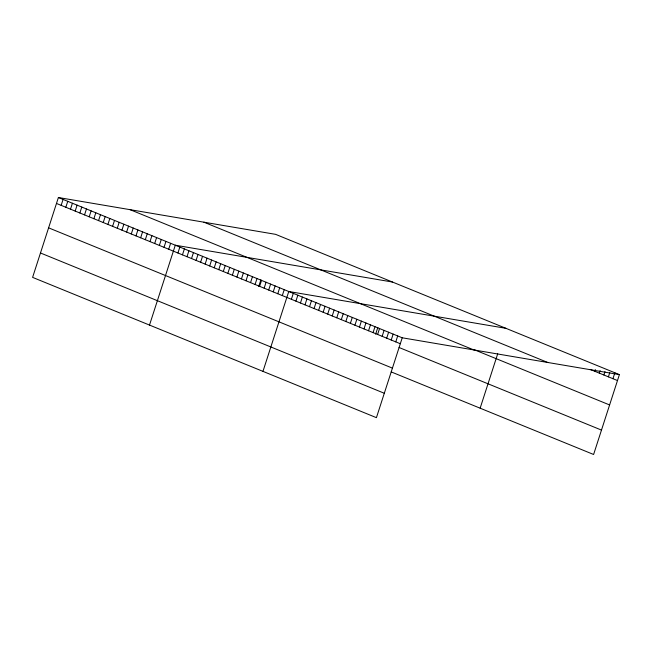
<?xml version="1.0" encoding="UTF-8"?>
<svg xmlns="http://www.w3.org/2000/svg" width="652" height="652" viewBox="0 0 652 652"><rect width="100%" height="100%" fill="white"/><g stroke="black" fill="none" stroke-linecap="round" stroke-linejoin="round"><path stroke-width="0.98" d="M619.4 374.623L275.576 234.337L58.395 197.515L32.6 277.377L376.424 417.663L402.227 337.793L619.4 374.623L593.605 454.485L391.184 371.901M61.158 205.356L63.073 199.422M65.836 207.263L67.751 201.329M70.506 209.17L72.421 203.237M75.184 211.077L77.099 205.144M79.862 212.984L81.777 207.051M84.54 214.891L86.455 208.958M89.21 216.798L91.125 210.865M93.888 218.705L95.803 212.772M98.566 220.62L100.481 214.687M103.244 222.528L105.159 216.594M107.914 224.435L109.829 218.501M112.592 226.342L114.507 220.409M117.27 228.249L119.186 222.316M121.948 230.156L123.864 224.223M126.618 232.063L128.534 226.13M131.296 233.97L133.212 228.037M135.975 235.877L137.89 229.944M140.653 237.784L142.568 231.851M145.323 239.691L147.238 233.758M150.001 241.607L151.916 235.674M154.679 243.514L156.594 237.581M159.357 245.421L161.272 239.488M164.027 247.328L165.942 241.395M168.705 249.235L170.62 243.302M149.504 325.079L175.298 245.209L392.471 282.031M177.923 252.992L179.838 247.059M182.462 254.842L184.377 248.909M186.994 256.701L188.917 250.767M191.533 258.551L193.448 252.617M196.073 260.401L197.988 254.467M200.612 262.251L202.527 256.317M205.152 264.101L207.067 258.168M209.691 265.959L211.607 260.026M214.231 267.809L216.146 261.876M218.77 269.659L220.686 263.726M223.302 271.509L225.225 265.576M227.841 273.359L229.757 267.426M232.381 275.217L234.296 269.284M236.92 277.067L238.836 271.134M241.46 278.917L243.375 272.984M246 280.767L247.915 274.834M250.539 282.618L252.454 276.692M255.079 284.476L256.994 278.543M258.738 286.456L260.906 279.749M259.61 286.326L261.533 280.393M264.15 288.176L266.065 282.243M268.689 290.026L270.604 284.093M273.229 291.876L275.144 285.951M277.768 293.734L279.684 287.801M282.308 295.584L284.223 289.651M262.968 371.371L288.763 291.501L505.936 328.323M291.387 299.284L293.302 293.351M295.918 301.134L297.842 295.209M300.458 302.993L302.373 297.059M304.997 304.843L306.913 298.909M309.537 306.693L311.452 300.759M314.077 308.543L315.992 302.609M318.616 310.401L320.531 304.468M323.156 312.251L325.071 306.318M327.695 314.101L329.61 308.168M332.227 315.951L334.15 310.018M336.766 317.801L338.681 311.868M341.306 319.659L343.221 313.726M345.845 321.509L347.76 315.576M350.385 323.359L352.3 317.426M354.924 325.209L356.84 319.276M359.464 327.06L361.379 321.126M364.003 328.918L365.919 322.984M368.535 330.768L370.458 324.835M373.074 332.618L374.99 326.685M375.642 334.15L377.81 327.451M377.614 334.468L379.529 328.535M382.153 336.318L384.069 330.385M386.693 338.176L388.608 332.243M391.233 340.026L393.148 334.093M395.772 341.876L397.687 335.943M480.141 408.193L497.712 353.775M594.795 371.29L595.341 369.594M599.327 373.148L600.15 370.605M603.866 374.998L604.966 371.607M608.406 376.848L609.775 372.61M612.945 378.698L614.86 372.765M590.256 369.44L617.485 380.548M203.905 222.185L547.729 362.471M474.354 349.765L609.604 404.949M130.066 209.667L473.89 349.945M58.395 197.515L402.227 337.793M56.479 203.448L400.312 343.726M399.065 347.5L601.486 430.092M48.598 227.841L392.431 368.127M40.481 252.984L384.305 393.262"/></g></svg>
